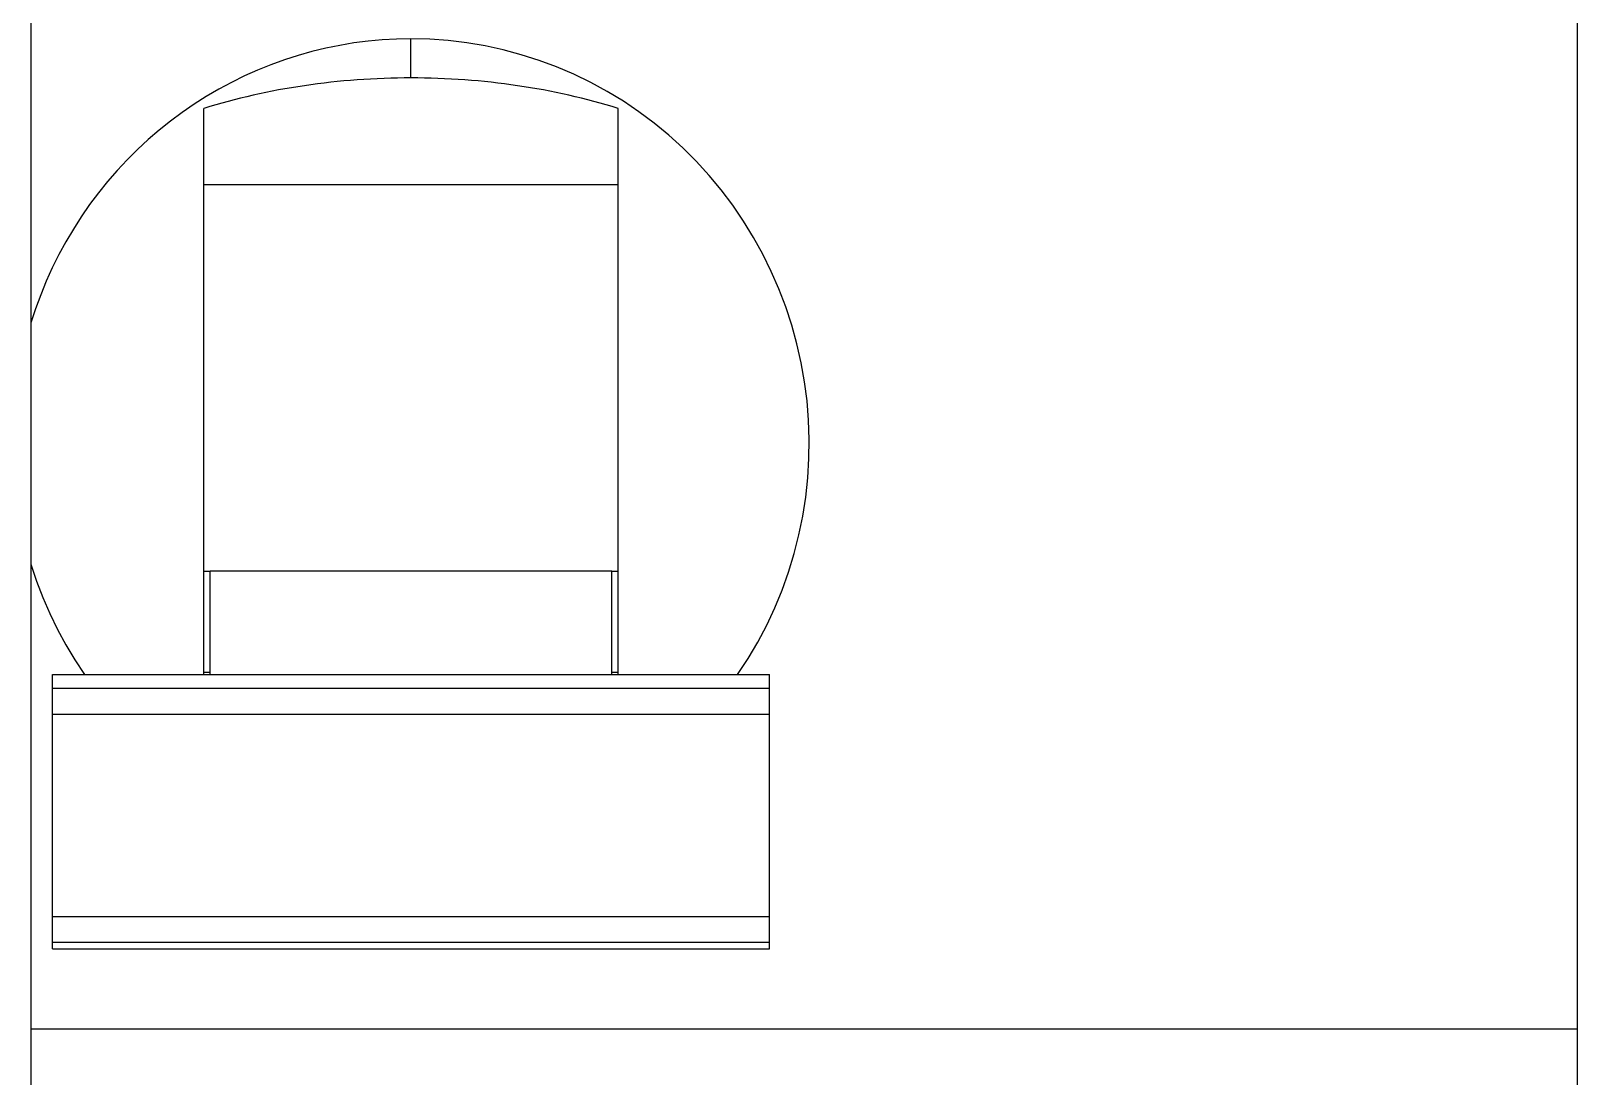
# Model space of a CAD drawing. Header units: millimetres. Extents: x 3609 to 5941, y 2453 to 3731.
# Drawn here: x 5645.83 to 5680.12, y 3369.63 to 3392.81 of the extents above; entities that cross this region are included whole.
import ezdxf

# ---------------------------------------------------------------- set-up
doc = ezdxf.new("R2010")
doc.units = ezdxf.units.MM

msp = doc.modelspace()

# ---------------------------------------------------------------- linework, layer by layer
for p, q in [((5645.834, 3392.988), (5645.834, 3386.337)), ((5680.12, 3392.988), (5680.12, 3370.674)), ((5653.626, 3392.614), (5653.31, 3392.585)), ((5653.943, 3392.632), (5653.626, 3392.614)), ((5654.262, 3392.637), (5653.943, 3392.632)), ((5654.678, 3392.628), (5654.262, 3392.637)), ((5654.262, 3391.77), (5654.262, 3392.637)), ((5655.09, 3392.598), (5654.678, 3392.628)), ((5655.499, 3392.549), (5655.09, 3392.598)), ((5651.759, 3392.268), (5651.456, 3392.171)), ((5652.065, 3392.354), (5651.759, 3392.268)), ((5652.374, 3392.429), (5652.065, 3392.354)), ((5652.685, 3392.493), (5652.374, 3392.429)), ((5652.997, 3392.545), (5652.685, 3392.493)), ((5653.31, 3392.585), (5652.997, 3392.545)), ((5655.904, 3392.481), (5655.499, 3392.549)), ((5656.308, 3392.393), (5655.904, 3392.481)), ((5656.708, 3392.285), (5656.308, 3392.393)), ((5657.103, 3392.159), (5656.708, 3392.285)), ((5650.86, 3391.943), (5650.569, 3391.813)), ((5651.156, 3392.063), (5650.86, 3391.943)), ((5651.456, 3392.171), (5651.156, 3392.063)), ((5657.492, 3392.014), (5657.103, 3392.159)), ((5657.875, 3391.851), (5657.492, 3392.014)), ((5650.282, 3391.672), (5650, 3391.521)), ((5650.569, 3391.813), (5650.282, 3391.672)), ((5658.249, 3391.669), (5657.875, 3391.851)), ((5658.615, 3391.469), (5658.249, 3391.669)), ((5649.724, 3391.359), (5649.453, 3391.187)), ((5650, 3391.521), (5649.724, 3391.359)), ((5658.972, 3391.252), (5658.615, 3391.469)), ((5659.318, 3391.018), (5658.972, 3391.252)), ((5649.188, 3391.005), (5648.93, 3390.813)), ((5649.453, 3391.187), (5649.188, 3391.005)), ((5649.665, 3378.538), (5649.665, 3391.093)), ((5658.859, 3378.538), (5658.859, 3391.093)), ((5659.654, 3390.767), (5659.318, 3391.018)), ((5648.679, 3390.612), (5648.434, 3390.402)), ((5648.93, 3390.813), (5648.679, 3390.612)), ((5659.978, 3390.5), (5659.654, 3390.767)), ((5648.434, 3390.402), (5648.198, 3390.182)), ((5660.29, 3390.218), (5659.978, 3390.5)), ((5660.588, 3389.921), (5660.29, 3390.218)), ((5647.969, 3389.954), (5647.748, 3389.718)), ((5648.198, 3390.182), (5647.969, 3389.954)), ((5660.872, 3389.609), (5660.588, 3389.921)), ((5647.748, 3389.718), (5647.535, 3389.473)), ((5661.142, 3389.284), (5660.872, 3389.609)), ((5647.332, 3389.22), (5647.137, 3388.959)), ((5647.535, 3389.473), (5647.332, 3389.22)), ((5649.665, 3389.408), (5658.859, 3389.408)), ((5661.397, 3388.946), (5661.142, 3389.284)), ((5647.137, 3388.959), (5646.952, 3388.691)), ((5661.636, 3388.595), (5661.397, 3388.946)), ((5646.952, 3388.691), (5646.776, 3388.417)), ((5661.859, 3388.233), (5661.636, 3388.595)), ((5646.61, 3388.136), (5646.454, 3387.85)), ((5646.776, 3388.417), (5646.61, 3388.136)), ((5662.064, 3387.861), (5661.859, 3388.233)), ((5646.454, 3387.85), (5646.309, 3387.558)), ((5662.252, 3387.479), (5662.064, 3387.861)), ((5646.309, 3387.558), (5646.175, 3387.261)), ((5662.422, 3387.088), (5662.252, 3387.479)), ((5646.175, 3387.261), (5646.051, 3386.959)), ((5646.051, 3386.959), (5645.937, 3386.651)), ((5662.574, 3386.689), (5662.422, 3387.088)), ((5645.937, 3386.651), (5645.834, 3386.337)), ((5662.706, 3386.283), (5662.574, 3386.689)), ((5645.834, 3386.337), (5645.834, 3380.983)), ((5662.82, 3385.871), (5662.706, 3386.283)), ((5662.914, 3385.453), (5662.82, 3385.871)), ((5662.989, 3385.032), (5662.914, 3385.453)), ((5663.044, 3384.607), (5662.989, 3385.032)), ((5663.078, 3384.181), (5663.044, 3384.607)), ((5663.093, 3383.753), (5663.078, 3384.181)), ((5663.087, 3383.325), (5663.093, 3383.753)), ((5663.061, 3382.898), (5663.087, 3383.325)), ((5663.016, 3382.472), (5663.061, 3382.898)), ((5662.95, 3382.05), (5663.016, 3382.472)), ((5662.864, 3381.632), (5662.95, 3382.05)), ((5662.759, 3381.218), (5662.864, 3381.632)), ((5645.834, 3380.983), (5645.834, 3370.674)), ((5645.834, 3380.983), (5645.959, 3380.609)), ((5662.635, 3380.81), (5662.759, 3381.218)), ((5645.959, 3380.609), (5646.098, 3380.244)), ((5649.665, 3380.828), (5649.809, 3380.828)), ((5658.716, 3380.828), (5649.809, 3380.828)), ((5649.809, 3378.538), (5649.809, 3380.828)), ((5658.716, 3380.828), (5658.859, 3380.828)), ((5658.716, 3378.538), (5658.716, 3380.828)), ((5662.492, 3380.409), (5662.635, 3380.81)), ((5662.33, 3380.016), (5662.492, 3380.409)), ((5646.098, 3380.244), (5646.253, 3379.887)), ((5662.15, 3379.631), (5662.33, 3380.016)), ((5646.253, 3379.887), (5646.422, 3379.537)), ((5661.952, 3379.256), (5662.15, 3379.631)), ((5646.422, 3379.537), (5646.607, 3379.196)), ((5661.737, 3378.891), (5661.952, 3379.256)), ((5646.607, 3379.196), (5646.806, 3378.862)), ((5661.505, 3378.538), (5661.737, 3378.891)), ((5646.313, 3378.224), (5646.313, 3378.538)), ((5646.313, 3378.538), (5662.211, 3378.538)), ((5646.806, 3378.862), (5647.02, 3378.538)), ((5649.809, 3378.583), (5649.665, 3378.583)), ((5658.859, 3378.583), (5658.716, 3378.583)), ((5662.211, 3378.224), (5662.211, 3378.538)), ((5646.313, 3377.649), (5646.313, 3378.224)), ((5662.211, 3378.224), (5646.313, 3378.224)), ((5662.211, 3377.649), (5662.211, 3378.224)), ((5646.313, 3373.159), (5646.313, 3377.649)), ((5662.211, 3377.649), (5646.313, 3377.649)), ((5662.211, 3373.159), (5662.211, 3377.649)), ((5646.313, 3372.588), (5646.313, 3373.159)), ((5662.211, 3373.159), (5646.313, 3373.159)), ((5662.211, 3372.588), (5662.211, 3373.159)), ((5646.313, 3372.452), (5646.313, 3372.588)), ((5662.211, 3372.588), (5646.313, 3372.588)), ((5646.313, 3372.452), (5646.313, 3372.452)), ((5646.313, 3372.452), (5662.211, 3372.452)), ((5662.211, 3372.452), (5662.211, 3372.588)), ((5662.211, 3372.452), (5662.211, 3372.452)), ((5645.834, 3370.674), (5645.834, 3368.7)), ((5645.834, 3370.674), (5680.12, 3370.674)), ((5680.12, 3370.674), (5680.12, 3368.7))]:
    msp.add_line(p, q)
for start_param, end_param in [(1.570796, 2.038807), (1.102785, 1.570796)]:
    msp.add_ellipse((5654.262, 3385.475), major_axis=(10.19, 0), ratio=0.617722, start_param=start_param, end_param=end_param)

doc.saveas('drawing.dxf')
